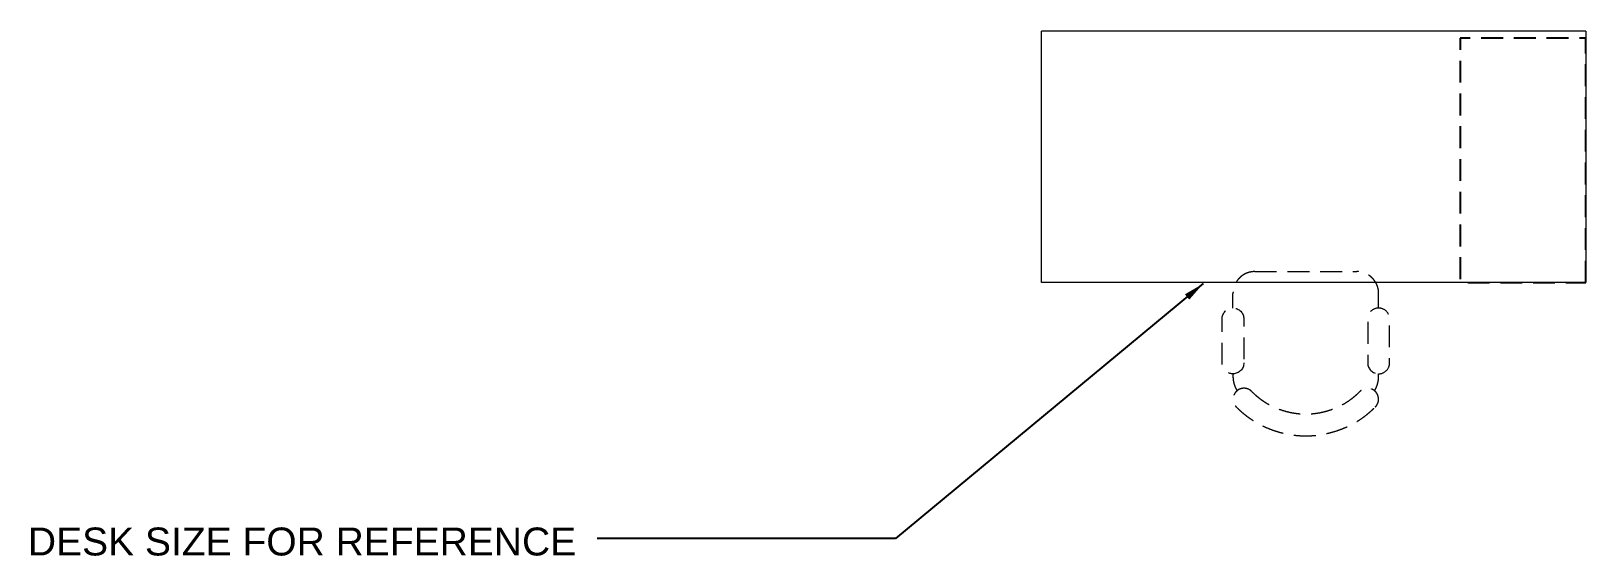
# Model space of a CAD drawing. Extents: x 2166 to 4336, y -1734 to 661.
# Drawn here: x 2166.4 to 2389.1, y 306.6 to 381.7 of the extents above; entities that cross this region are included whole.
import ezdxf

# ---------------------------------------------------------------- set-up
doc = ezdxf.new("R2010")
doc.units = 0
doc.header["$LTSCALE"] = 25
doc.header["$MEASUREMENT"] = 0
doc.linetypes.add('HIDDEN2', pattern=[0.1875, 0.125, -0.0625])
doc.layers.get('0').update_dxf_attribs({"lineweight": 15})
doc.layers.add('A-ANNO-NOTE', color=230, linetype='Continuous', lineweight=13)
doc.layers.add('A-FURN-FURN', color=43, linetype='HIDDEN2', lineweight=25)
doc.styles.add('DIMPAPER', font='ARIAL.TTF', dxfattribs={"height": 2})
doc.dimstyles.new('AW PAPER', dxfattribs={"dimscale": 0, "dimtxt": 0.5625, "dimasz": 0.125, "dimexe": 0.09375, "dimexo": 0.03125, "dimgap": 0.125, "dimtad": 1, "dimdec": 3, "dimrnd": 0.125, "dimzin": 3, "dimdsep": 46, "dimlunit": 4, "dimtxsty": 'DIMPAPER', "dimblk": 'ARCHTICK', "dimcen": 0.09375, "dimdle": 0.09375, "dimadec": 0, "dimazin": 0, "dimtfac": 1, "dimtdec": 3, "dimtix": 1, "dimtmove": 1, "dimatfit": 2, "dimfxl": 0, "dimfrac": 2, "dimtolj": 1, "dimtzin": 0, "dimarcsym": 0})

# ---------------------------------------------------------------- blocks, each defined once
blk = doc.blocks.new('Group-173')
at = {"layer": 'A-FURN-FURN', "lineweight": 0}
for p, q in [((254.96, 763.17), (252.88, 763.17)), ((249.74, 760.04), (249.74, 745.43)), ((254.96, 742.3), (252.87, 742.3))]:
    blk.add_line(p, q, dxfattribs=at)
at = {"layer": 'A-FURN-FURN', "lineweight": 0, "flags": 128}
for points in [[(262.8, 761.61, 0.414129), (264.37, 763.17, 0.414302), (262.8, 764.74), (256.53, 764.74, 0.414212), (254.96, 763.17, 0.414211), (256.53, 761.61)], [(264.37, 742.3, -0.414219), (262.8, 740.74), (256.53, 740.74, -0.414215), (254.96, 742.3, -0.414239), (256.53, 743.87), (262.8, 743.87, -0.414182)]]:
    blk.add_lwpolyline(points, format="xyb", close=True, dxfattribs=at)
at = {"layer": 'A-FURN-FURN', "lineweight": 0}
for points in [[(249.74, 760.04), (249.74, 760.88), (250.58, 762.33), (252.04, 763.17), (252.88, 763.17)], [(264.37, 763.16), (265.68, 763.26), (266.81, 762.58)], [(266.9, 760.48), (266.6, 760.78), (266.38, 761.59), (266.6, 762.4), (267.19, 762.99), (268.01, 763.21), (268.82, 762.99), (269.11, 762.7)], [(269.11, 762.7), (271.78, 760.03), (273.74, 752.74), (271.78, 745.44), (269.11, 742.78)], [(266.9, 760.48), (268.98, 758.41), (270.5, 752.74), (268.98, 747.07), (266.9, 744.99)], [(252.87, 742.3), (252.04, 742.3), (250.58, 743.14), (249.74, 744.59), (249.74, 745.43)], [(269.11, 742.78), (268.82, 742.48), (268.01, 742.26), (267.19, 742.48), (266.6, 743.07), (266.38, 743.88), (266.6, 744.69), (266.9, 744.99)], [(266.81, 742.89), (265.68, 742.22), (264.37, 742.31)]]:
    blk.add_open_spline(points, degree=2, dxfattribs=at)
blk = doc.blocks.new('aeron')
at = {"layer": 'A-FURN-FURN'}
blk.add_blockref('Group-173', (-249.74, -752.74), dxfattribs=at)
blk = doc.blocks.new('_ARCHTICK')
at = {"color": 0, "linetype": 'ByBlock', "const_width": 0.15}
blk.add_lwpolyline([(-0.5, -0.5), (0.5, 0.5)], dxfattribs=at)

msp = doc.modelspace()

# ---------------------------------------------------------------- linework, layer by layer
at = {"layer": 'A-FURN-FURN', "linetype": 'Continuous', "lineweight": 0}
for p, q in [((2389.1499, 381.7437), (2311.1499, 381.7437)), ((2311.1499, 345.7437), (2311.1499, 381.7437)), ((2389.1499, 381.7437), (2389.1499, 345.7437)), ((2389.1499, 345.7437), (2311.1499, 345.7437))]:
    msp.add_line(p, q, dxfattribs=at)
at = {"layer": 'A-FURN-FURN', "flags": 128}
msp.add_lwpolyline([(2389.1499, 345.7437), (2389.1499, 380.7437), (2371.1499, 380.7437), (2371.1499, 345.7437)], close=True, dxfattribs=at)

# ---------------------------------------------------------------- block references
at = {"layer": 'A-FURN-FURN', "xscale": -1, "rotation": 90}
msp.add_blockref('aeron', (2349.0218, 347.321), dxfattribs=at)

# ---------------------------------------------------------------- texts
at = {"layer": 'A-ANNO-NOTE', "insert": (2244.5062, 306.6329), "char_height": 4, "attachment_point": 9, "style": 'DIMPAPER'}
msp.add_mtext('DESK SIZE FOR REFERENCE', dxfattribs=at)

# ---------------------------------------------------------------- leaders
at = {"layer": 'A-ANNO-NOTE', "annotation_type": 0, "has_hookline": 1, "hookline_direction": 1, "text_width": 77.8226}
msp.add_leader([(2334.3319, 345.5998), (2290.2407, 309.1329), (2247.5062, 309.1329)], dimstyle='AW PAPER', override={"dimscale": 24, "dimtad": 0}, dxfattribs=at)

doc.saveas('drawing.dxf')
